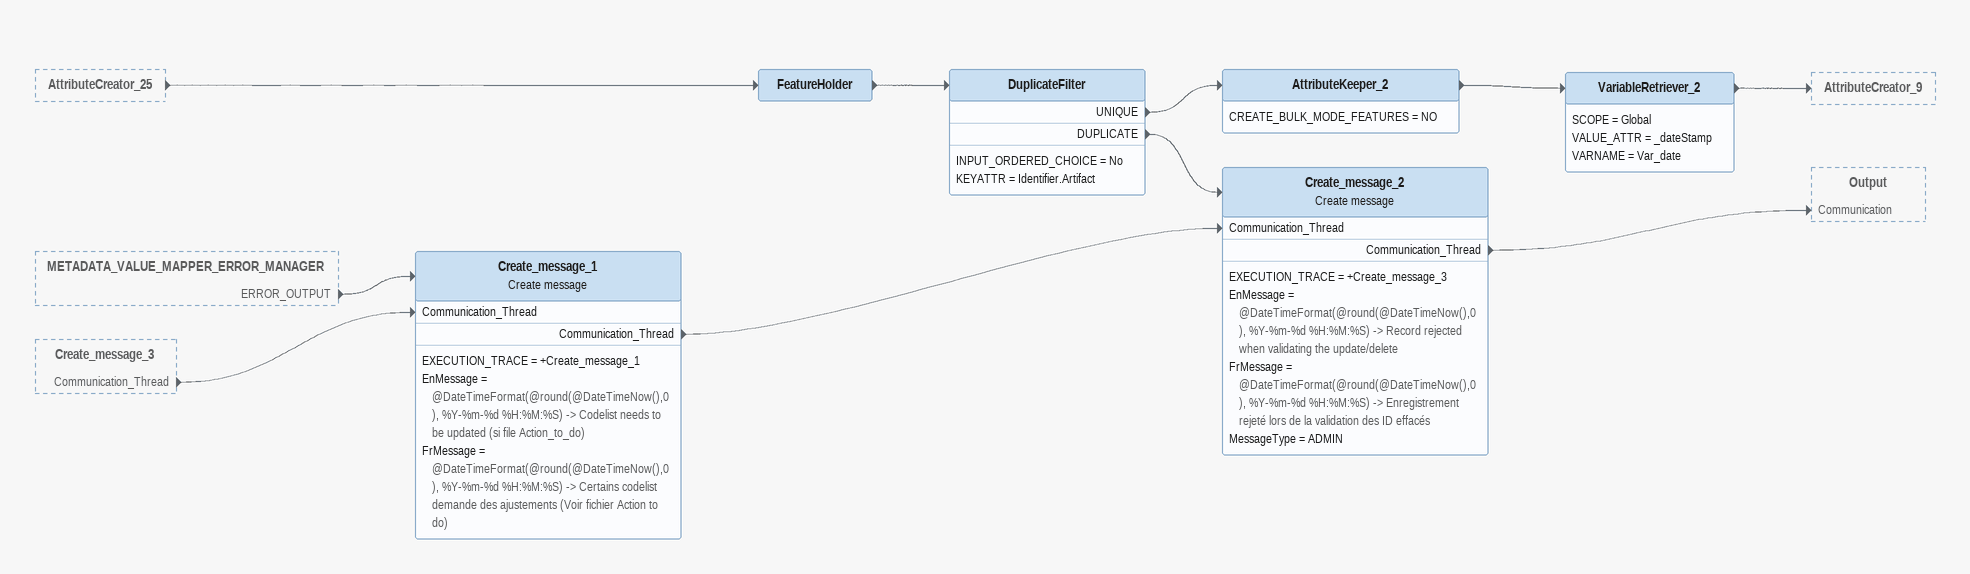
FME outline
AttributeCreator_25 [outside]
    -> FeatureHolder
METADATA_VALUE_MAPPER_ERROR_MANAGER [outside]
    ERROR_OUTPUT -> Create_message_1
Create_message_3 [outside]
    Communication_Thread -> Create_message_1 [Communication_Thread]
FeatureHolder
    -> DuplicateFilter
DuplicateFilter
    INPUT_ORDERED_CHOICE = No
    KEYATTR = Identifier.Artifact
    UNIQUE -> AttributeKeeper_2
    DUPLICATE -> Create_message_2
AttributeKeeper_2
    CREATE_BULK_MODE_FEATURES = NO
    -> VariableRetriever_2
VariableRetriever_2
    SCOPE = Global
    VALUE_ATTR = _dateStamp
    VARNAME = Var_date
    -> AttributeCreator_9
Create_message_1: Create message
    EXECUTION_TRACE = +Create_message_1
    EnMessage = @DateTimeFormat(@round(@DateTimeNow(),0), %Y-%m-%d %H:%M:%S) -> Codelist needs to be updated (si file Action_to_do)
    FrMessage = @DateTimeFormat(@round(@DateTimeNow(),0), %Y-%m-%d %H:%M:%S) -> Certains codelist demande des ajustements (Voir fichier Action to do)
    Communication_Thread -> Create_message_2 [Communication_Thread]
Create_message_2: Create message
    EXECUTION_TRACE = +Create_message_3
    EnMessage = @DateTimeFormat(@round(@DateTimeNow(),0), %Y-%m-%d %H:%M:%S) -> Record rejected when validating the update/delete
    FrMessage = @DateTimeFormat(@round(@DateTimeNow(),0), %Y-%m-%d %H:%M:%S) -> Enregistrement rejeté lors de la validation des ID effacés
    MessageType = ADMIN
    Communication_Thread -> Output [Communication]
